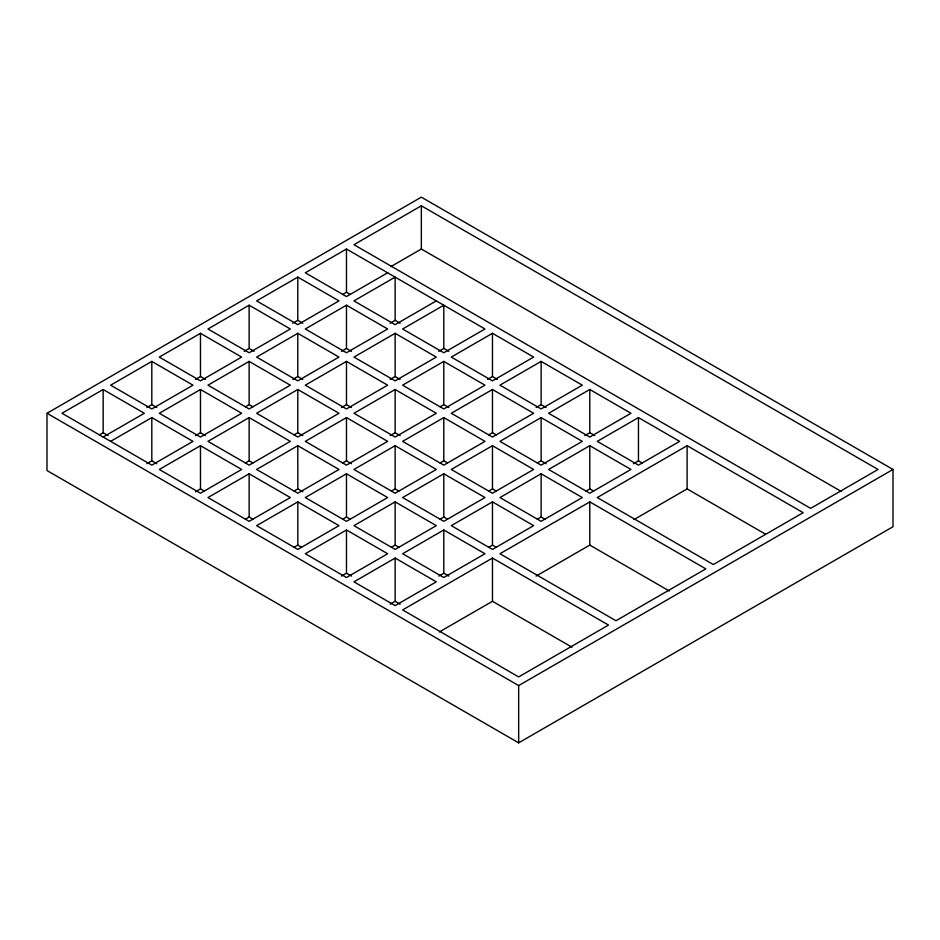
<?xml version="1.0" encoding="UTF-8"?>
<svg xmlns="http://www.w3.org/2000/svg" width="940" height="940" viewBox="0 0 940 940"><rect width="100%" height="100%" fill="white"/><g stroke="black" fill="none" stroke-linecap="round" stroke-linejoin="round"><path stroke-width="1.41" d="M146.816 463.702L151.81 460.823L151.81 417.595L192.994 441.365L151.81 465.136L61.97 413.271L103.153 389.501L144.325 413.271L103.153 437.041M390.135 323.231L395.129 320.34L395.129 277.124L346.472 249.018L305.288 272.788L346.472 296.57L387.644 272.8M47 413.271L421.332 197.153L893 469.46L893 526.729L518.668 742.847L47 470.541L47 413.271L518.668 685.577L893 469.46M421.343 205.79L353.957 244.694L810.644 508.364L878.031 469.46L421.343 205.79L421.343 249.018L841.241 491.444M151.81 361.406L110.638 385.177L151.81 408.947L192.994 385.177L151.81 361.406L151.81 404.623L146.828 407.514M200.479 333.312L159.295 357.082L200.479 380.853L241.65 357.082L200.479 333.312L200.479 376.529L195.485 379.407M249.135 305.206L207.963 328.988L249.135 352.759L290.319 328.988L249.135 305.206L249.135 348.435L244.153 351.313M297.804 277.112L256.632 300.894L297.804 324.664L338.988 300.894L297.804 277.112L297.804 320.34L302.798 323.219M99.405 434.879L103.153 432.717L103.153 389.501M292.81 323.219L297.804 320.34M342.724 294.408L346.472 292.246L350.209 294.408M390.829 266.631L421.343 249.018M110.638 441.365L151.81 417.595M200.479 389.501L159.307 413.271L200.479 437.041L241.65 413.271L200.479 389.501L200.479 432.717L205.472 435.608M249.135 361.406L207.963 385.177L249.135 408.947L290.319 385.177L249.135 361.406L249.135 404.623L245.399 406.785M297.804 333.312L256.632 357.082L297.804 380.853L338.976 357.082L297.804 333.312L297.804 376.529L302.798 379.407M346.472 305.206L305.288 328.988L346.472 352.759L387.644 328.988L346.472 305.206L346.472 348.435L351.454 351.313M195.485 435.608L200.479 432.717M292.81 379.407L297.804 376.529M341.478 351.313L346.472 348.435M436.301 300.894L395.129 324.664L353.957 300.894L395.129 277.124L484.97 328.988L443.798 352.759L402.614 328.988L443.798 305.218L443.798 348.435L438.804 351.313M200.479 445.689L159.295 469.46L200.479 493.23L241.65 469.46L200.479 445.689L200.479 488.918L195.485 491.796M249.135 417.595L207.963 441.365L249.135 465.136L290.319 441.365L249.135 417.595L249.135 460.823L245.399 462.974M297.804 389.501L256.632 413.271L297.804 437.041L338.976 413.271L297.804 389.501L297.804 432.717L302.798 435.608M346.472 361.406L305.288 385.177L346.472 408.947L387.644 385.177L346.472 361.406L346.472 404.623L341.478 407.514M395.129 333.312L353.957 357.082L395.129 380.853L436.301 357.082L395.129 333.312L395.129 376.529L390.135 379.407M294.055 434.879L297.804 432.717M249.135 473.784L207.975 497.554L249.147 521.324L290.319 497.554L249.135 473.784L249.147 517L252.895 519.162M297.804 445.689L256.632 469.46L297.816 493.23L338.988 469.46L297.804 445.689L297.816 488.906L302.798 491.796M346.472 417.595L305.288 441.365L346.472 465.136L387.656 441.365L346.472 417.595L346.472 460.812L351.466 463.69M395.129 389.501L353.957 413.271L395.141 437.041L436.313 413.271L395.129 389.501L395.141 432.717L400.135 435.596M443.798 361.406L402.614 385.177L443.798 408.947L484.981 385.165L443.798 361.406L443.798 404.623L448.791 407.502M492.466 333.301L451.282 357.082L492.466 380.853L533.638 357.071L492.466 333.301L492.466 376.529L487.472 379.407M245.399 519.162L249.147 517M294.067 491.068L297.816 488.906M342.736 462.974L346.472 460.812M390.147 435.596L395.141 432.717M440.061 406.785L443.798 404.623M297.816 501.878L256.632 525.648L297.816 549.418L338.988 525.648L297.816 501.878L297.816 545.094L301.552 547.256M346.472 473.784L305.3 497.554L346.472 521.324L387.656 497.554L346.472 473.784L346.472 517L342.736 519.162M395.141 445.689L353.957 469.46L395.141 493.23L436.313 469.46L395.141 445.689L395.141 488.906L391.393 491.068M443.798 417.583L402.626 441.365L443.798 465.136L484.981 441.365L443.798 417.583L443.798 460.812L440.061 462.974M492.466 389.489L451.282 413.271L492.466 437.041L533.638 413.271L492.466 389.489L492.466 432.717L488.718 434.879M541.123 361.395L499.951 385.165L541.123 408.947L582.307 385.165L541.123 361.395L541.123 404.623L536.141 407.502M294.067 547.256L297.816 545.094M346.472 529.972L305.3 553.742L346.472 577.513L387.656 553.742L346.472 529.972L346.472 573.2L341.478 576.079M395.141 501.878L353.957 525.648L395.141 549.418L436.313 525.648L395.141 501.878L395.141 545.094L391.393 547.256M443.798 473.784L402.626 497.554L443.798 521.324L484.981 497.554L443.798 473.784L443.798 517L440.061 519.162M492.466 445.689L451.282 469.46L492.466 493.23L533.638 469.46L492.466 445.689L492.466 488.906L488.718 491.068M541.123 417.583L499.951 441.365L541.123 465.136L582.307 441.365L541.123 417.583L541.123 460.812L546.116 463.69M589.791 389.489L548.619 413.271L589.791 437.041L630.963 413.271L589.791 389.489L589.791 432.717L584.798 435.596M537.386 462.974L541.123 460.812M395.141 558.066L353.957 581.837L395.141 605.618L436.313 581.837L395.141 558.066L395.141 601.295L390.147 604.173M443.798 529.972L402.626 553.742L443.798 577.513L484.981 553.742L443.798 529.972L443.798 573.2L438.815 576.079M492.466 501.878L451.282 525.648L492.466 549.418L533.638 525.648L492.466 501.878L492.466 545.094L488.718 547.256M541.123 473.784L499.951 497.554L541.123 521.324L582.307 497.554L541.123 473.784L541.123 517L537.386 519.162M589.791 445.689L548.619 469.46L589.791 493.23L630.963 469.46L589.791 445.689L589.791 488.906L586.043 491.068M638.46 417.583L597.276 441.365L638.46 465.136L679.632 441.365L638.46 417.583L638.46 460.812L633.466 463.69M492.466 558.066L402.626 609.931L518.668 676.929L608.509 625.065L492.466 558.066L492.466 601.295L571.931 647.167M589.791 501.878L499.951 553.742L615.994 620.741L705.834 568.876L589.791 501.878L589.791 545.094L669.257 590.978M687.116 445.689L597.276 497.554L713.319 564.552L803.159 512.676L687.116 445.689L687.116 488.906L765.325 534.061M439.321 631.974L492.466 601.295M536.141 576.079L589.791 545.094M633.971 519.597L687.116 488.906M395.129 320.34L400.123 323.231M443.798 348.435L448.78 351.313M492.466 376.529L497.46 379.407M541.123 404.623L546.116 407.502M589.791 432.717L594.785 435.596M638.46 460.812L642.196 462.974M395.129 376.529L400.123 379.407M492.466 432.717L496.203 434.879M589.791 488.906L593.539 491.068M249.135 348.435L254.129 351.313M346.472 404.623L351.454 407.514M443.798 460.812L447.546 462.974M492.466 488.906L496.203 491.068M541.123 517L544.871 519.162M200.479 376.529L205.472 379.407M249.135 404.623L252.883 406.785M395.141 488.906L398.877 491.068M443.798 517L447.546 519.162M492.466 545.094L496.203 547.256M151.81 404.623L156.804 407.514M249.135 460.823L252.883 462.974M346.472 517L350.221 519.162M395.141 545.094L398.877 547.256M443.798 573.2L448.791 576.079M103.153 432.717L108.135 435.608M151.81 460.823L156.804 463.702M200.479 488.918L204.215 491.079M346.472 573.2L351.466 576.079M395.141 601.295L400.135 604.173M518.668 685.577L518.668 742.847M346.472 249.018L346.472 292.246"/></g></svg>
